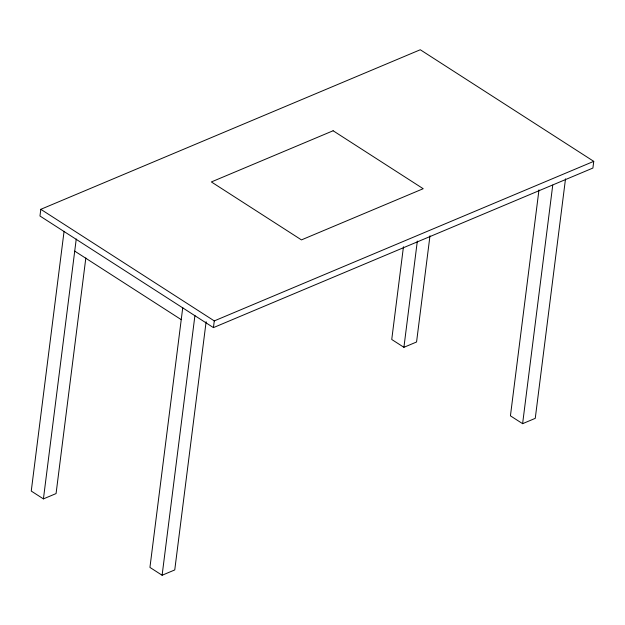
<?xml version="1.0" encoding="UTF-8"?>
<svg xmlns="http://www.w3.org/2000/svg" width="625" height="625" viewBox="0 0 625 625"><rect width="100%" height="100%" fill="white"/><g stroke="black" fill="none" stroke-linecap="round" stroke-linejoin="round"><path stroke-width="0.94" d="M40.812 209.312L39.969 216.016L213.438 327.617L592.906 168.055L593.75 161.352L420.281 49.75L40.812 209.312L214.281 320.906L593.75 161.352M64.07 231.289L31.25 491.062L43.422 498.891L56.07 493.578L85.836 257.945M43.422 498.891L76.25 239.016M182.766 307.539L149.938 567.414L162.109 575.25L174.758 569.93L206.117 321.742M162.109 575.25L194.93 315.477M213.438 327.617L214.281 320.906M403.453 246.773L391.742 339.484L403.914 347.312L416.563 341.992L429.984 235.766M403.914 347.312L417.336 241.086M538.977 189.867L510.43 415.836L522.609 423.672L535.258 418.352L565.508 178.859M522.609 423.672L552.742 185.141M74.727 251.125L181.242 319.648M333.117 130.758L211.367 181.945L301.453 239.898L423.195 188.711L333.117 130.758"/></g></svg>
